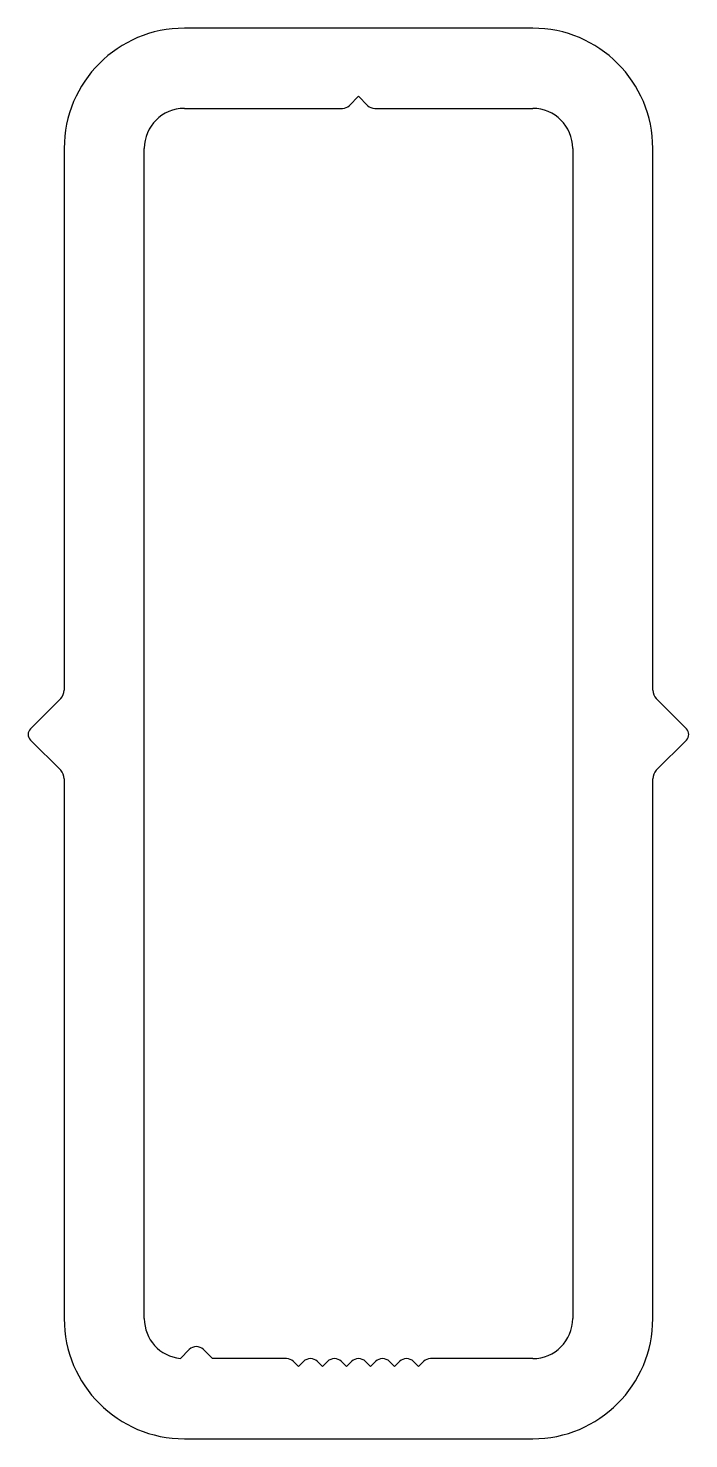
# Model space of a CAD drawing. Extents: x 1 to 17.5, y 1.1 to 36.3.
import ezdxf

# ---------------------------------------------------------------- set-up
doc = ezdxf.new("R2010")
doc.units = 0
doc.layers.get('0').update_dxf_attribs({"linetype": 'CONTINUOUS'})

msp = doc.modelspace()

# ---------------------------------------------------------------- linework, layer by layer
for p, q in [((13.62, 36.293), (4.92, 36.293)), ((9.043, 34.366), (9.27, 34.593)), ((9.27, 34.593), (9.497, 34.366)), ((4.92, 34.293), (8.867, 34.293)), ((9.674, 34.293), (13.62, 34.293)), ((1.92, 33.293), (1.92, 19.777)), ((3.92, 4.093), (3.92, 33.293)), ((14.62, 33.293), (14.62, 4.093)), ((16.62, 19.776), (16.62, 33.293)), ((1.832, 19.565), (1.079, 18.812)), ((17.461, 18.812), (16.708, 19.564)), ((1.079, 18.529), (1.832, 17.775)), ((16.708, 17.776), (17.461, 18.529)), ((1.92, 17.563), (1.92, 4.093)), ((16.62, 4.093), (16.62, 17.564)), ((5.043, 3.32), (4.821, 3.098)), ((5.624, 3.093), (5.397, 3.32)), ((7.47, 3.093), (5.624, 3.093)), ((7.77, 2.896), (7.647, 3.02)), ((7.893, 3.02), (7.77, 2.896)), ((8.37, 2.896), (8.247, 3.02)), ((8.493, 3.02), (8.37, 2.896)), ((8.97, 2.896), (8.847, 3.02)), ((9.093, 3.02), (8.97, 2.896)), ((9.57, 2.896), (9.447, 3.02)), ((9.693, 3.02), (9.57, 2.896)), ((10.17, 2.896), (10.047, 3.02)), ((10.293, 3.02), (10.17, 2.896)), ((10.77, 2.896), (10.647, 3.02)), ((10.893, 3.02), (10.77, 2.896)), ((13.62, 3.093), (11.07, 3.093)), ((4.92, 1.093), (13.62, 1.093))]:
    msp.add_line(p, q)
for centre, radius, start, end in [((4.92, 33.293), 3, 90, 180), ((13.62, 33.293), 3, 0, 90), ((4.92, 33.293), 1, 90, 180), ((8.867, 34.543), 0.25, 269.9999, 315), ((9.674, 34.543), 0.25, 225, 269.9999), ((13.62, 33.293), 1, 0, 90), ((1.62, 19.777), 0.3, 315, 0), ((16.92, 19.776), 0.3, 180, 225), ((1.22, 18.67), 0.2, 135, 225), ((17.319, 18.67), 0.2, 315, 45), ((1.62, 17.563), 0.3, 0, 45), ((16.92, 17.564), 0.3, 135, 180), ((4.92, 4.093), 3, 180, 270), ((4.92, 4.093), 1, 180, 264.3357), ((13.62, 4.093), 1, 270, 0), ((13.62, 4.093), 3, 270, 360), ((5.22, 3.143), 0.25, 45, 135), ((7.47, 2.843), 0.25, 45, 90), ((8.07, 2.843), 0.25, 45, 135), ((8.67, 2.843), 0.25, 45, 135), ((9.27, 2.843), 0.25, 45, 135), ((9.87, 2.843), 0.25, 45, 135), ((10.47, 2.843), 0.25, 45, 135), ((11.07, 2.843), 0.25, 89.9998, 135)]:
    msp.add_arc(centre, radius, start, end)

doc.saveas('drawing.dxf')
